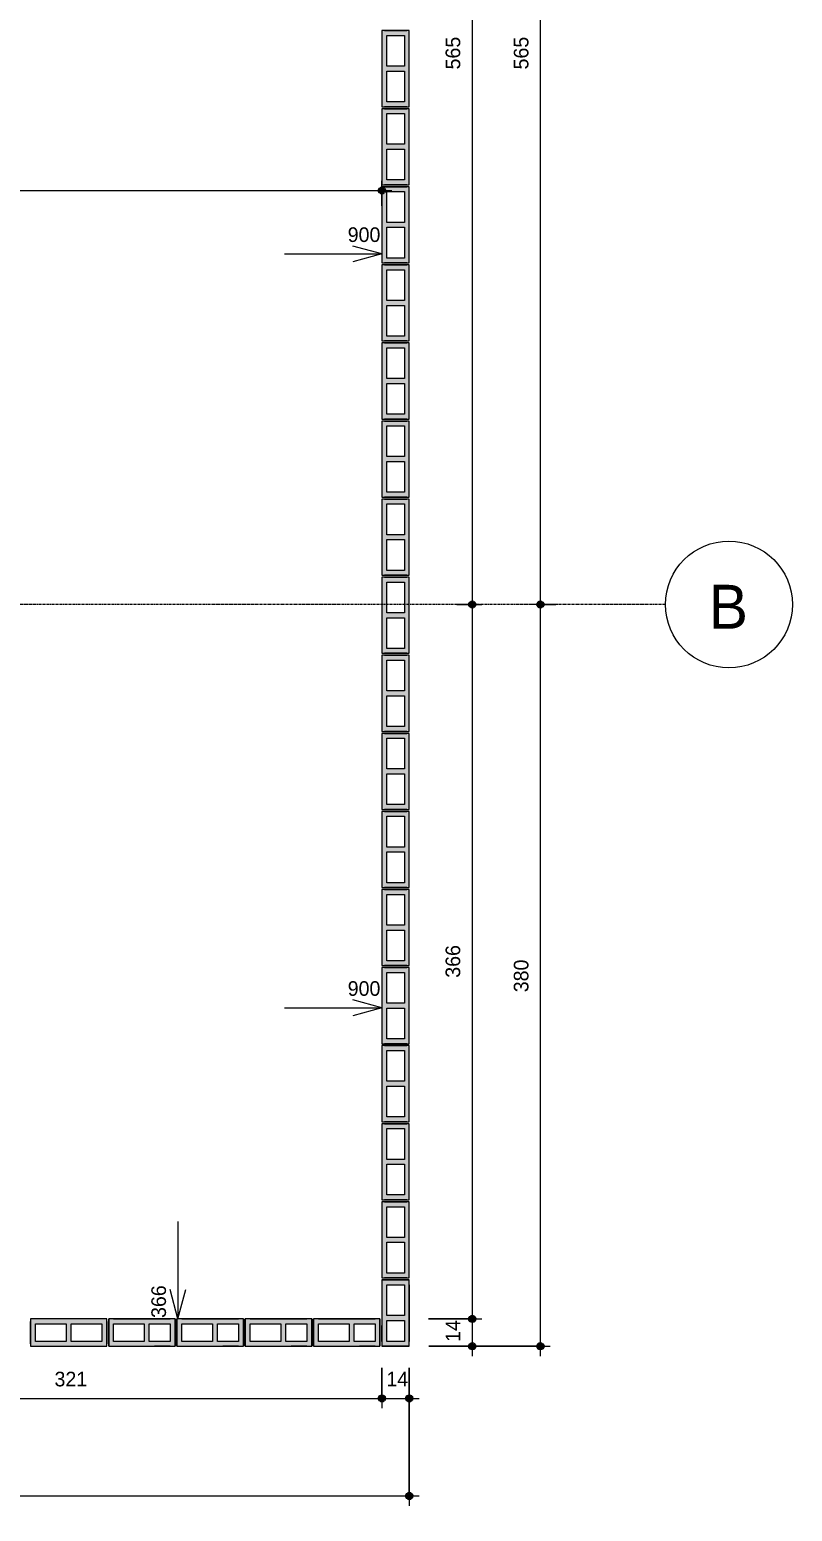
# Model space of a CAD drawing. Header units: centimetres. Extents: x 170 to 14001, y -2277 to 8860.
# Drawn here: x 13610 to 14001, y -594 to 165 of the extents above; entities that cross this region are included whole.
import ezdxf

# ---------------------------------------------------------------- set-up
doc = ezdxf.new("R2010")
doc.units = ezdxf.units.CM
doc.linetypes.add('Linha de eixo', pattern=[2.2225, 1.27, -0.3175, 0.3175, -0.3175])
for name, color, linetype, lineweight, true_color in [('A-ANNO-DIMS-1', 1, 'Continuous', 9, 0xff0000), ('S-BEAM-3', 9, 'Continuous', 9, 0xc0c0c0), ('S-BEAM-8', 142, 'Continuous', 9, 0x0080c0)]:
    doc.layers.add(name, color=color, linetype=linetype, lineweight=lineweight, true_color=true_color)
for name, color, linetype, lineweight in [('A-ANNO-DIMS-50', 7, 'Continuous', 9), ('A-DETL-GENF', 7, 'Continuous', 9), ('S-BEAM', 7, 'Continuous', 9), ('S-BEAM-2', 7, 'Continuous', 13), ('S-GRID-1', 7, 'Linha de eixo', 9), ('S-GRID-IDEN', 7, 'Continuous', 9)]:
    doc.layers.add(name, color=color, linetype=linetype, lineweight=lineweight)
doc.styles.add('Bahnschrift_11', font='', dxfattribs={"height": 22.5})
doc.styles.add('Bahnschrift_12', font='', dxfattribs={"height": 7.5})
doc.styles.get('Bahnschrift_11').set_extended_font_data('Bahnschrift')
doc.styles.get('Bahnschrift_12').set_extended_font_data('Bahnschrift')
doc.dimstyles.new('COTA_ACUMULADA', dxfattribs={"dimscale": 30.48, "dimtxt": 8.33133, "dimasz": 0.049213, "dimexe": 0, "dimexo": 0.0625, "dimgap": 0.131234, "dimtad": 0, "dimjust": 2, "dimdec": 0, "dimzin": 0, "dimdsep": 46, "dimtxsty": 'Bahnschrift_12', "dimblk1": 'NONE', "dimblk2": 'OPEN30', "dimsah": 1, "dimcen": 0.09, "dimse1": 1, "dimsd1": 1, "dimazin": 0, "dimtfac": 1, "dimtdec": 4, "dimtix": 1, "dimtmove": 2, "dimatfit": 3, "dimfxl": 0, "dimfxlon": 1, "dimtvp": 1, "dimtolj": 1, "dimtzin": 0, "dimarcsym": 2})
doc.dimstyles.new('Linear_-_2_mm_Arial', dxfattribs={"dimscale": 30.48, "dimtxt": 8.33133, "dimasz": 0.393701, "dimexe": 0.164042, "dimexo": 0.328084, "dimgap": 0.131234, "dimtad": 1, "dimdec": 0, "dimzin": 0, "dimdsep": 46, "dimtxsty": 'Bahnschrift_12', "dimblk1": 'DOTSMALL', "dimblk2": 'DOTSMALL', "dimsah": 1, "dimcen": 0.09, "dimdle": 0.164042, "dimazin": 0, "dimtfac": 1, "dimtdec": 4, "dimtix": 1, "dimtmove": 0, "dimatfit": 3, "dimfxl": 1, "dimtvp": 1, "dimtolj": 1, "dimtzin": 0, "dimarcsym": 2})

# ---------------------------------------------------------------- blocks, each defined once
blk = doc.blocks.new('LEONE - BLOCO 14X39X19 - LEONE - BLOCO 14X39X19-554799-COBERTURA - MODULAÇÃO 2ª FIADA')
at = {"layer": 'S-BEAM-3'}
h = blk.add_hatch(color=256, dxfattribs=at)
h.paths.add_polyline_path([(-19.5, 7), (-19.5, -7), (19.5, -7), (19.5, 7)])
h.paths.add_polyline_path([(-17, -3.48), (-17, 4.5), (-1.25, 4.5), (-1.25, -4.5), (-17, -4.5)])
h.paths.add_polyline_path([(1.25, -0.98), (1.25, 4.5), (17, 4.5), (17, -4.5), (1.25, -4.5), (1.25, -4.16)])
at = {"layer": 'A-DETL-GENF'}
for p, q in [((19.5, 7), (-19.5, 7)), ((-19.5, 7), (-19.5, 0)), ((-19.5, 0), (-19.5, -7)), ((-17, -4.5), (-17, 4.5)), ((-17, 4.5), (-1.25, 4.5)), ((-1.25, 4.5), (-1.25, -4.5)), ((1.25, -4.5), (1.25, 4.5)), ((1.25, 4.5), (17, 4.5)), ((17, 4.5), (17, -4.5)), ((19.5, 0), (19.5, 7)), ((19.5, -7), (19.5, 0)), ((-19.5, -7), (19.5, -7)), ((-1.25, -4.5), (-17, -4.5)), ((17, -4.5), (1.25, -4.5))]:
    blk.add_line(p, q, dxfattribs=at)
at = {"layer": 'S-BEAM-2'}
for p, q in [((-19.5, 7), (-19.5, -7)), ((19.5, 7), (-19.5, 7)), ((-19.5, 7), (-19.5, -7)), ((-19.5, -5.75), (-19.5, 5.75)), ((19.5, -7), (19.5, 7)), ((19.5, -7), (19.5, 7)), ((19.5, 5.75), (19.5, -5.75)), ((-19.5, -7), (19.5, -7))]:
    blk.add_line(p, q, dxfattribs=at)
at = {"layer": 'S-BEAM-3'}
for p, q in [((-17, 4.5), (-1.25, 4.5)), ((-17, -4.5), (-17, 4.5)), ((-1.25, 4.5), (-1.25, -4.5)), ((1.25, 4.5), (17, 4.5)), ((1.25, -4.5), (1.25, 4.5)), ((17, 4.5), (17, -4.5)), ((-1.25, -4.5), (-17, -4.5)), ((17, -4.5), (1.25, -4.5))]:
    blk.add_line(p, q, dxfattribs=at)
blk = doc.blocks.new('LEONE - BLOCO 14x34x5 - LEONE - BLOCO 14x34x19-2843082-COBERTURA - MODULAÇÃO 2ª FIADA')
at = {"layer": 'S-BEAM-8'}
h = blk.add_hatch(color=256, dxfattribs=at)
h.paths.add_polyline_path([(-14.5, 0), (-14.5, -7), (19.5, -7), (19.5, 7), (-14.5, 7), (-14.5, 4.5)])
h.paths.add_polyline_path([(-12, -4.5), (-12, 4.5), (-1.25, 4.5), (-1.25, -4.5), (-6.1361, -4.5)])
h.paths.add_polyline_path([(1.25, 4.5), (17, 4.5), (17, -4.5), (1.25, -4.5), (1.25, 4.0283)])
at = {"layer": 'A-DETL-GENF'}
for p, q in [((-14.5, 7), (-14.5, 0)), ((2.5, 7), (-14.5, 7)), ((-14.5, 0), (-14.5, -7)), ((-12, -4.5), (-12, 4.5)), ((-12, 4.5), (-1.25, 4.5)), ((-1.25, 4.5), (-1.25, -4.5)), ((1.25, 4.5), (17, 4.5)), ((1.25, -4.5), (1.25, 4.5)), ((19.5, 7), (2.5, 7)), ((17, 4.5), (17, -4.5)), ((19.5, 0), (19.5, 7)), ((19.5, -7), (19.5, 0)), ((-14.5, -7), (2.5, -7)), ((-1.25, -4.5), (-12, -4.5)), ((17, -4.5), (1.25, -4.5)), ((2.5, -7), (19.5, -7))]:
    blk.add_line(p, q, dxfattribs=at)
at = {"layer": 'S-BEAM-2'}
for p, q in [((-14.5, 7), (-14.5, -7)), ((19.5, 7), (-14.5, 7)), ((-14.5, 7), (-14.5, -7)), ((-14.5, -7), (-14.5, 6.8804)), ((-14.5, 5.75), (-14.5, -5.75)), ((-14.5, -5.75), (-14.5, 5.75)), ((-12, 7), (-3.9375, 7)), ((-12, 7), (-3.9375, 7)), ((17, 7), (-12, 7)), ((19.5, -7), (19.5, 7)), ((19.5, 7), (19.5, -7)), ((19.5, -7), (19.5, 7)), ((19.5, -5.75), (19.5, 5.75)), ((19.5, 5.75), (19.5, -5.75)), ((-14.5, -7), (19.5, -7)), ((-12, -7), (-3.9375, -7)), ((-12, -7), (-3.9375, -7)), ((17, -7), (-12, -7))]:
    blk.add_line(p, q, dxfattribs=at)
at = {"layer": 'S-BEAM-3'}
for p, q in [((-12, 4.5), (-1.25, 4.5)), ((-12, -4.5), (-12, 4.5)), ((-1.25, 4.5), (-1.25, -4.5)), ((1.25, 4.5), (17, 4.5)), ((1.25, -4.5), (1.25, 4.5)), ((17, 4.5), (17, -4.5)), ((-1.25, -4.5), (-12, -4.5)), ((17, -4.5), (1.25, -4.5))]:
    blk.add_line(p, q, dxfattribs=at)
blk = doc.blocks.new('LEONE - BLOCO 14x34x5 - LEONE - BLOCO 14x34x19-V6-COBERTURA - MODULAÇÃO 2ª FIADA')
at = {"layer": 'S-BEAM-8'}
h = blk.add_hatch(color=256, dxfattribs=at)
h.paths.add_polyline_path([(19.5, 4.5), (19.5, 7), (-14.5, 7), (-14.5, -7), (19.5, -7), (19.5, 4.069)])
h.paths.add_polyline_path([(17, 4.5), (17, -4.5), (1.25, -4.5), (1.25, 4.5), (2.5, 4.5)])
h.paths.add_polyline_path([(-1.25, -4.5), (-12, -4.5), (-12, 4.5), (-1.25, 4.5), (-1.25, 0.5)])
at = {"layer": 'A-DETL-GENF'}
for p, q in [((-14.5, 7), (-14.5, 0)), ((2.5, 7), (-14.5, 7)), ((-14.5, 0), (-14.5, -7)), ((-12, -4.5), (-12, 4.5)), ((-12, 4.5), (-1.25, 4.5)), ((-1.25, 4.5), (-1.25, -4.5)), ((1.25, 4.5), (17, 4.5)), ((1.25, -4.5), (1.25, 4.5)), ((19.5, 7), (2.5, 7)), ((17, 4.5), (17, -4.5)), ((19.5, 0), (19.5, 7)), ((19.5, -7), (19.5, 0)), ((-14.5, -7), (2.5, -7)), ((-1.25, -4.5), (-12, -4.5)), ((17, -4.5), (1.25, -4.5)), ((2.5, -7), (19.5, -7))]:
    blk.add_line(p, q, dxfattribs=at)
at = {"layer": 'S-BEAM-2'}
for p, q in [((-14.5, 7), (-14.5, -7)), ((19.5, 7), (-14.5, 7)), ((-14.5, 7), (-14.5, -7)), ((-14.5, -7), (-14.5, 6.8804)), ((-14.5, 5.75), (-14.5, -5.75)), ((-14.5, -5.75), (-14.5, 5.75)), ((-12, 7), (-3.9375, 7)), ((-12, 7), (-3.9375, 7)), ((17, 7), (-12, 7)), ((19.5, -7), (19.5, 7)), ((19.5, 7), (19.5, -7)), ((19.5, -7), (19.5, 7)), ((19.5, -5.75), (19.5, 5.75)), ((19.5, 5.75), (19.5, -5.75)), ((-14.5, -7), (19.5, -7)), ((-12, -7), (-3.9375, -7)), ((-12, -7), (-3.9375, -7)), ((17, -7), (-12, -7))]:
    blk.add_line(p, q, dxfattribs=at)
at = {"layer": 'S-BEAM-3'}
for p, q in [((-12, 4.5), (-1.25, 4.5)), ((-12, -4.5), (-12, 4.5)), ((-1.25, 4.5), (-1.25, -4.5)), ((1.25, 4.5), (17, 4.5)), ((1.25, -4.5), (1.25, 4.5)), ((17, 4.5), (17, -4.5)), ((-1.25, -4.5), (-12, -4.5)), ((17, -4.5), (1.25, -4.5))]:
    blk.add_line(p, q, dxfattribs=at)
blk = doc.blocks.new('LEONE - BLOCO 14X39X19 - LEONE - BLOCO 14X39X19-V1-COBERTURA - MODULAÇÃO 2ª FIADA')
at = {"layer": 'S-BEAM-3'}
h = blk.add_hatch(color=256, dxfattribs=at)
h.paths.add_polyline_path([(19.5, -7), (19.5, 7), (-19.5, 7), (-19.5, -7)])
h.paths.add_polyline_path([(1.25, -4.5), (1.25, 4.5), (17, 4.5), (17, -4.5)])
h.paths.add_polyline_path([(-1.25, -4.5), (-17, -4.5), (-17, 4.5), (-1.25, 4.5), (-1.25, -4.16)])
at = {"layer": 'A-DETL-GENF'}
for p, q in [((19.5, 7), (-19.5, 7)), ((-19.5, 7), (-19.5, 0)), ((-19.5, 0), (-19.5, -7)), ((-17, -4.5), (-17, 4.5)), ((-17, 4.5), (-1.25, 4.5)), ((-1.25, 4.5), (-1.25, -4.5)), ((1.25, -4.5), (1.25, 4.5)), ((1.25, 4.5), (17, 4.5)), ((17, 4.5), (17, -4.5)), ((19.5, 0), (19.5, 7)), ((19.5, -7), (19.5, 0)), ((-19.5, -7), (19.5, -7)), ((-1.25, -4.5), (-17, -4.5)), ((17, -4.5), (1.25, -4.5))]:
    blk.add_line(p, q, dxfattribs=at)
at = {"layer": 'S-BEAM-2'}
for p, q in [((-19.5, 7), (-19.5, -7)), ((19.5, 7), (-19.5, 7)), ((-19.5, 7), (-19.5, -7)), ((-19.5, -5.75), (-19.5, 5.75)), ((19.5, -7), (19.5, 7)), ((19.5, -7), (19.5, 7)), ((19.5, 5.75), (19.5, -5.75)), ((-19.5, -7), (19.5, -7))]:
    blk.add_line(p, q, dxfattribs=at)
at = {"layer": 'S-BEAM-3'}
for p, q in [((-17, 4.5), (-1.25, 4.5)), ((-17, -4.5), (-17, 4.5)), ((-1.25, 4.5), (-1.25, -4.5)), ((1.25, 4.5), (17, 4.5)), ((1.25, -4.5), (1.25, 4.5)), ((17, 4.5), (17, -4.5)), ((-1.25, -4.5), (-17, -4.5)), ((17, -4.5), (1.25, -4.5))]:
    blk.add_line(p, q, dxfattribs=at)
blk = doc.blocks.new('Eixo - M_Cabeça da grade - Círculo-45800-COBERTURA - MODULAÇÃO 2ª FIADA')
at = {"layer": 'S-GRID-IDEN'}
blk.add_circle((0, 0), 0.65, dxfattribs=at)
blk = doc.blocks.new('DIMBLOCK32-COBERTURA - MODULAÇÃO 2ª FIADA')
at = {"layer": 'A-ANNO-DIMS-50', "lineweight": 35, "true_color": 0xff0000}
h = blk.add_hatch(color=1, dxfattribs=at)
edge = h.paths.add_edge_path()
edge.add_arc((13469.73, -536.46), 1.5, 0, 360)
h = blk.add_hatch(color=1, dxfattribs=at)
edge = h.paths.add_edge_path()
edge.add_arc((13790.73, -536.46), 1.5, 0, 360)
at = {"layer": 'A-ANNO-DIMS-50', "color": 1, "true_color": 0xff0000}
for p, q in [((13469.73, -504.76), (13469.73, -541.46)), ((13469.73, -536.46), (13469.73, -504.76)), ((13790.73, -520.76), (13790.73, -541.46)), ((13790.73, -536.46), (13790.73, -520.76)), ((13469.73, -536.46), (13790.73, -536.46))]:
    blk.add_line(p, q, dxfattribs=at)
at = {"layer": 'A-ANNO-DIMS-50', "color": 1, "lineweight": 35, "true_color": 0xff0000}
for centre in [(13469.73, -536.46), (13790.73, -536.46)]:
    blk.add_circle(centre, 1.5, dxfattribs=at)
at = {"layer": 'A-ANNO-DIMS-50', "color": 0, "insert": (13622.97, -522.81), "char_height": 7.5, "width": 17.4201, "attachment_point": 1, "line_spacing_factor": 1.009858, "style": 'Bahnschrift_12'}
blk.add_mtext('321', dxfattribs=at)
blk = doc.blocks.new('_DotSmall')
at = {"color": 0, "linetype": 'ByBlock', "const_width": 0.5}
blk.add_lwpolyline([(-0.0625, 0, 1), (0.0625, 0, 1)], format="xyb", close=True, dxfattribs=at)
blk = doc.blocks.new('DIMBLOCK33-COBERTURA - MODULAÇÃO 2ª FIADA')
at = {"layer": 'A-ANNO-DIMS-50', "lineweight": 35, "true_color": 0xff0000}
h = blk.add_hatch(color=1, dxfattribs=at)
edge = h.paths.add_edge_path()
edge.add_arc((13790.73, -536.46), 1.5, 0, 360)
h = blk.add_hatch(color=1, dxfattribs=at)
edge = h.paths.add_edge_path()
edge.add_arc((13804.73, -536.46), 1.5, 0, 360)
at = {"layer": 'A-ANNO-DIMS-50', "color": 1, "true_color": 0xff0000}
for p, q in [((13790.73, -520.76), (13790.73, -541.46)), ((13790.73, -536.46), (13790.73, -520.76)), ((13804.73, -520.76), (13804.73, -541.46)), ((13804.73, -536.46), (13804.73, -520.76)), ((13790.73, -536.46), (13809.73, -536.46))]:
    blk.add_line(p, q, dxfattribs=at)
at = {"layer": 'A-ANNO-DIMS-50', "color": 1, "lineweight": 35, "true_color": 0xff0000}
for centre in [(13790.73, -536.46), (13804.73, -536.46)]:
    blk.add_circle(centre, 1.5, dxfattribs=at)
at = {"layer": 'A-ANNO-DIMS-50', "color": 0, "insert": (13793, -522.81), "char_height": 7.5, "width": 11.3609, "attachment_point": 1, "line_spacing_factor": 1.009858, "style": 'Bahnschrift_12'}
blk.add_mtext('14', dxfattribs=at)
blk = doc.blocks.new('DIMBLOCK36-COBERTURA - MODULAÇÃO 2ª FIADA')
at = {"layer": 'A-ANNO-DIMS-50', "lineweight": 35, "true_color": 0xff0000}
h = blk.add_hatch(color=1, dxfattribs=at)
edge = h.paths.add_edge_path()
edge.add_arc((12890.73, -586.46), 1.5, 0, 360)
h = blk.add_hatch(color=1, dxfattribs=at)
edge = h.paths.add_edge_path()
edge.add_arc((13804.73, -586.46), 1.5, 0, 360)
at = {"layer": 'A-ANNO-DIMS-50', "color": 1, "true_color": 0xff0000}
for p, q in [((13804.73, -520.76), (13804.73, -591.46)), ((13804.73, -586.46), (13804.73, -520.76)), ((12890.73, -594.34), (12890.73, -581.46)), ((12890.73, -586.46), (13809.73, -586.46)), ((12890.73, -586.46), (12890.73, -594.34))]:
    blk.add_line(p, q, dxfattribs=at)
at = {"layer": 'A-ANNO-DIMS-50', "color": 1, "lineweight": 35, "true_color": 0xff0000}
for centre in [(12890.73, -586.46), (13804.73, -586.46)]:
    blk.add_circle(centre, 1.5, dxfattribs=at)
at = {"layer": 'A-ANNO-DIMS-50', "color": 0, "insert": (13340.28, -572.81), "char_height": 7.5, "width": 17.8745, "attachment_point": 1, "line_spacing_factor": 1.009858, "style": 'Bahnschrift_12'}
blk.add_mtext('914', dxfattribs=at)
blk = doc.blocks.new('DIMBLOCK39-COBERTURA - MODULAÇÃO 2ª FIADA')
at = {"layer": 'A-ANNO-DIMS-50', "lineweight": 35, "true_color": 0xff0000}
h = blk.add_hatch(color=1, dxfattribs=at)
edge = h.paths.add_edge_path()
edge.add_arc((13836.97, 435.24), 1.5, 0, 360)
h = blk.add_hatch(color=1, dxfattribs=at)
edge = h.paths.add_edge_path()
edge.add_arc((13836.97, -129.76), 1.5, 0, 360)
at = {"layer": 'A-ANNO-DIMS-50', "color": 1, "true_color": 0xff0000}
for p, q in [((13829.09, 435.24), (13841.97, 435.24)), ((13836.97, 435.24), (13829.09, 435.24)), ((13836.97, 435.24), (13836.97, -129.76)), ((13829.09, -129.76), (13841.97, -129.76)), ((13836.97, -129.76), (13829.09, -129.76))]:
    blk.add_line(p, q, dxfattribs=at)
at = {"layer": 'A-ANNO-DIMS-50', "color": 1, "lineweight": 35, "true_color": 0xff0000}
for centre in [(13836.97, 435.24), (13836.97, -129.76)]:
    blk.add_circle(centre, 1.5, dxfattribs=at)
at = {"layer": 'A-ANNO-DIMS-50', "color": 0, "insert": (13823.33, 144.35), "char_height": 7.5, "width": 20.1467, "attachment_point": 1, "rotation": 90, "line_spacing_factor": 1.009858, "style": 'Bahnschrift_12'}
blk.add_mtext('565', dxfattribs=at)
blk = doc.blocks.new('DIMBLOCK40-COBERTURA - MODULAÇÃO 2ª FIADA')
at = {"layer": 'A-ANNO-DIMS-50', "lineweight": 35, "true_color": 0xff0000}
h = blk.add_hatch(color=1, dxfattribs=at)
edge = h.paths.add_edge_path()
edge.add_arc((13836.97, -129.76), 1.5, 0, 360)
h = blk.add_hatch(color=1, dxfattribs=at)
edge = h.paths.add_edge_path()
edge.add_arc((13836.97, -495.76), 1.5, 0, 360)
at = {"layer": 'A-ANNO-DIMS-50', "color": 1, "true_color": 0xff0000}
for p, q in [((13829.09, -129.76), (13841.97, -129.76)), ((13836.97, -129.76), (13829.09, -129.76)), ((13836.97, -129.76), (13836.97, -495.76)), ((13814.52, -495.76), (13841.97, -495.76)), ((13836.97, -495.76), (13814.52, -495.76))]:
    blk.add_line(p, q, dxfattribs=at)
at = {"layer": 'A-ANNO-DIMS-50', "color": 1, "lineweight": 35, "true_color": 0xff0000}
for centre in [(13836.97, -129.76), (13836.97, -495.76)]:
    blk.add_circle(centre, 1.5, dxfattribs=at)
at = {"layer": 'A-ANNO-DIMS-50', "color": 0, "insert": (13823.33, -320.96), "char_height": 7.5, "width": 19.6922, "attachment_point": 1, "rotation": 90, "line_spacing_factor": 1.009858, "style": 'Bahnschrift_12'}
blk.add_mtext('366', dxfattribs=at)
blk = doc.blocks.new('DIMBLOCK41-COBERTURA - MODULAÇÃO 2ª FIADA')
at = {"layer": 'A-ANNO-DIMS-50', "lineweight": 35, "true_color": 0xff0000}
h = blk.add_hatch(color=1, dxfattribs=at)
edge = h.paths.add_edge_path()
edge.add_arc((13836.97, -495.76), 1.5, 0, 360)
h = blk.add_hatch(color=1, dxfattribs=at)
edge = h.paths.add_edge_path()
edge.add_arc((13836.97, -509.76), 1.5, 0, 360)
at = {"layer": 'A-ANNO-DIMS-50', "color": 1, "true_color": 0xff0000}
for p, q in [((13814.52, -495.76), (13841.97, -495.76)), ((13836.97, -495.76), (13814.52, -495.76)), ((13836.97, -495.76), (13836.97, -514.76)), ((13814.73, -509.76), (13841.97, -509.76)), ((13836.97, -509.76), (13814.73, -509.76))]:
    blk.add_line(p, q, dxfattribs=at)
at = {"layer": 'A-ANNO-DIMS-50', "color": 1, "lineweight": 35, "true_color": 0xff0000}
for centre in [(13836.97, -495.76), (13836.97, -509.76)]:
    blk.add_circle(centre, 1.5, dxfattribs=at)
at = {"layer": 'A-ANNO-DIMS-50', "color": 0, "insert": (13823.33, -507.49), "char_height": 7.5, "width": 11.3609, "attachment_point": 1, "rotation": 90, "line_spacing_factor": 1.009858, "style": 'Bahnschrift_12'}
blk.add_mtext('14', dxfattribs=at)
blk = doc.blocks.new('DIMBLOCK42-COBERTURA - MODULAÇÃO 2ª FIADA')
at = {"layer": 'A-ANNO-DIMS-50', "lineweight": 35, "true_color": 0xff0000}
h = blk.add_hatch(color=1, dxfattribs=at)
edge = h.paths.add_edge_path()
edge.add_arc((13871.93, -129.76), 1.5, 0, 360)
h = blk.add_hatch(color=1, dxfattribs=at)
edge = h.paths.add_edge_path()
edge.add_arc((13871.93, -509.76), 1.5, 0, 360)
at = {"layer": 'A-ANNO-DIMS-50', "color": 1, "true_color": 0xff0000}
for p, q in [((13879.81, -129.76), (13866.93, -129.76)), ((13871.93, -514.76), (13871.93, -129.76)), ((13871.93, -129.76), (13879.81, -129.76)), ((13814.73, -509.76), (13876.93, -509.76)), ((13871.93, -509.76), (13814.73, -509.76))]:
    blk.add_line(p, q, dxfattribs=at)
at = {"layer": 'A-ANNO-DIMS-50', "color": 1, "lineweight": 35, "true_color": 0xff0000}
for centre in [(13871.93, -129.76), (13871.93, -509.76)]:
    blk.add_circle(centre, 1.5, dxfattribs=at)
at = {"layer": 'A-ANNO-DIMS-50', "color": 0, "insert": (13858.28, -328.4), "char_height": 7.5, "width": 20.7526, "attachment_point": 1, "rotation": 90, "line_spacing_factor": 1.009858, "style": 'Bahnschrift_12'}
blk.add_mtext('380', dxfattribs=at)
blk = doc.blocks.new('DIMBLOCK43-COBERTURA - MODULAÇÃO 2ª FIADA')
at = {"layer": 'A-ANNO-DIMS-50', "lineweight": 35, "true_color": 0xff0000}
h = blk.add_hatch(color=1, dxfattribs=at)
edge = h.paths.add_edge_path()
edge.add_arc((13871.93, 435.24), 1.5, 0, 360)
h = blk.add_hatch(color=1, dxfattribs=at)
edge = h.paths.add_edge_path()
edge.add_arc((13871.93, -129.76), 1.5, 0, 360)
at = {"layer": 'A-ANNO-DIMS-50', "color": 1, "true_color": 0xff0000}
for p, q in [((13879.81, 435.24), (13866.93, 435.24)), ((13871.93, -129.76), (13871.93, 435.24)), ((13871.93, 435.24), (13879.81, 435.24)), ((13879.81, -129.76), (13866.93, -129.76)), ((13871.93, -129.76), (13879.81, -129.76))]:
    blk.add_line(p, q, dxfattribs=at)
at = {"layer": 'A-ANNO-DIMS-50', "color": 1, "lineweight": 35, "true_color": 0xff0000}
for centre in [(13871.93, 435.24), (13871.93, -129.76)]:
    blk.add_circle(centre, 1.5, dxfattribs=at)
at = {"layer": 'A-ANNO-DIMS-50', "color": 0, "insert": (13858.28, 144.35), "char_height": 7.5, "width": 20.1467, "attachment_point": 1, "rotation": 90, "line_spacing_factor": 1.009858, "style": 'Bahnschrift_12'}
blk.add_mtext('565', dxfattribs=at)
blk = doc.blocks.new('DIMBLOCK63-COBERTURA - MODULAÇÃO 2ª FIADA')
at = {"layer": 'A-ANNO-DIMS-50', "lineweight": 35, "true_color": 0xff0000}
h = blk.add_hatch(color=1, dxfattribs=at)
edge = h.paths.add_edge_path()
edge.add_arc((12890.73, 82.31), 1.5, 0, 360)
h = blk.add_hatch(color=1, dxfattribs=at)
edge = h.paths.add_edge_path()
edge.add_arc((13790.73, 82.31), 1.5, 0, 360)
at = {"layer": 'A-ANNO-DIMS-50', "color": 1, "true_color": 0xff0000}
for p, q in [((12890.73, 74.43), (12890.73, 87.31)), ((13790.73, 74.43), (13790.73, 87.31)), ((12890.73, 82.31), (13795.73, 82.31)), ((12890.73, 82.31), (12890.73, 74.43)), ((13790.73, 82.31), (13790.73, 74.43))]:
    blk.add_line(p, q, dxfattribs=at)
at = {"layer": 'A-ANNO-DIMS-50', "color": 1, "lineweight": 35, "true_color": 0xff0000}
for centre in [(12890.73, 82.31), (13790.73, 82.31)]:
    blk.add_circle(centre, 1.5, dxfattribs=at)
at = {"layer": 'A-ANNO-DIMS-50', "color": 0, "insert": (13332.21, 95.96), "char_height": 7.5, "width": 20.4496, "attachment_point": 1, "line_spacing_factor": 1.009858, "style": 'Bahnschrift_12'}
blk.add_mtext('900', dxfattribs=at)
blk = doc.blocks.new('DIMBLOCK107-COBERTURA - MODULAÇÃO 2ª FIADA')
at = {"layer": 'A-ANNO-DIMS-50', "color": 1, "true_color": 0xff0000}
for p, q in [((13686.23, -445.76), (13686.23, -495.76)), ((13686.23, -495.76), (13682.21, -480.76)), ((13686.23, -495.76), (13690.25, -480.76)), ((13686.23, -495.76), (13686.23, -495.76)), ((13686.23, -495.76), (13686.23, -495.76))]:
    blk.add_line(p, q, dxfattribs=at)
at = {"layer": 'A-ANNO-DIMS-50', "color": 0, "insert": (13672.59, -495.26), "char_height": 7.5, "width": 19.6922, "attachment_point": 1, "rotation": 90, "line_spacing_factor": 1.009858, "style": 'Bahnschrift_12'}
blk.add_mtext('366', dxfattribs=at)
blk = doc.blocks.new('_None')
blk = doc.blocks.new('_Open30')
at = {"color": 0, "linetype": 'ByBlock', "lineweight": -2}
for p, q in [((-1, 0.27), (0, 0)), ((0, 0), (-1, -0.27)), ((0, 0), (-1, 0))]:
    blk.add_line(p, q, dxfattribs=at)
blk = doc.blocks.new('DIMBLOCK109-COBERTURA - MODULAÇÃO 2ª FIADA')
at = {"layer": 'A-ANNO-DIMS-50', "color": 1, "true_color": 0xff0000}
for p, q in [((13790.73, 49.81), (13775.73, 53.83)), ((13740.73, 49.81), (13790.73, 49.81)), ((13790.73, 49.81), (13775.73, 45.79)), ((13790.73, 49.81), (13790.73, 49.81)), ((13790.73, 49.81), (13790.73, 49.81))]:
    blk.add_line(p, q, dxfattribs=at)
at = {"layer": 'A-ANNO-DIMS-50', "color": 0, "insert": (13773.19, 63.46), "char_height": 7.5, "width": 20.4496, "attachment_point": 1, "line_spacing_factor": 1.009858, "style": 'Bahnschrift_12'}
blk.add_mtext('900', dxfattribs=at)
blk = doc.blocks.new('DIMBLOCK133-COBERTURA - MODULAÇÃO 2ª FIADA')
at = {"layer": 'A-ANNO-DIMS-50', "color": 1, "true_color": 0xff0000}
for p, q in [((13790.73, -336.38), (13775.73, -332.36)), ((13740.73, -336.38), (13790.73, -336.38)), ((13790.73, -336.38), (13775.73, -340.4)), ((13790.73, -336.38), (13790.73, -336.38)), ((13790.73, -336.38), (13790.73, -336.38))]:
    blk.add_line(p, q, dxfattribs=at)
at = {"layer": 'A-ANNO-DIMS-50', "color": 0, "insert": (13773.19, -322.73), "char_height": 7.5, "width": 20.4496, "attachment_point": 1, "line_spacing_factor": 1.009858, "style": 'Bahnschrift_12'}
blk.add_mtext('900', dxfattribs=at)

msp = doc.modelspace()

# ---------------------------------------------------------------- linework, layer by layer
at = {"layer": 'S-GRID-1'}
msp.add_line((13936, -129.76), (10926.69, -129.76), dxfattribs=at)

# ---------------------------------------------------------------- block references
at = {"layer": 'S-BEAM'}
for name, p, rotation in [('LEONE - BLOCO 14X39X19 - LEONE - BLOCO 14X39X19-554799-COBERTURA - MODULAÇÃO 2ª FIADA', (13797.73, 144.74), 89.9999999999999), ('LEONE - BLOCO 14X39X19 - LEONE - BLOCO 14X39X19-554799-COBERTURA - MODULAÇÃO 2ª FIADA', (13797.73, 104.74), 89.9999999999999), ('LEONE - BLOCO 14X39X19 - LEONE - BLOCO 14X39X19-554799-COBERTURA - MODULAÇÃO 2ª FIADA', (13797.73, 64.74), 89.9999999999999), ('LEONE - BLOCO 14X39X19 - LEONE - BLOCO 14X39X19-554799-COBERTURA - MODULAÇÃO 2ª FIADA', (13797.73, 24.74), 89.9999999999999), ('LEONE - BLOCO 14X39X19 - LEONE - BLOCO 14X39X19-554799-COBERTURA - MODULAÇÃO 2ª FIADA', (13797.73, -15.26), 89.9999999999999), ('LEONE - BLOCO 14X39X19 - LEONE - BLOCO 14X39X19-554799-COBERTURA - MODULAÇÃO 2ª FIADA', (13797.73, -55.26), 89.9999999999999), ('LEONE - BLOCO 14X39X19 - LEONE - BLOCO 14X39X19-554799-COBERTURA - MODULAÇÃO 2ª FIADA', (13797.73, -95.26), 89.9999999999999), ('LEONE - BLOCO 14X39X19 - LEONE - BLOCO 14X39X19-554799-COBERTURA - MODULAÇÃO 2ª FIADA', (13797.73, -135.26), 89.9999999999999), ('LEONE - BLOCO 14X39X19 - LEONE - BLOCO 14X39X19-554799-COBERTURA - MODULAÇÃO 2ª FIADA', (13797.73, -175.26), 89.9999999999999), ('LEONE - BLOCO 14X39X19 - LEONE - BLOCO 14X39X19-554799-COBERTURA - MODULAÇÃO 2ª FIADA', (13797.73, -215.26), 89.9999999999999), ('LEONE - BLOCO 14X39X19 - LEONE - BLOCO 14X39X19-554799-COBERTURA - MODULAÇÃO 2ª FIADA', (13797.73, -255.26), 89.9999999999999), ('LEONE - BLOCO 14X39X19 - LEONE - BLOCO 14X39X19-554799-COBERTURA - MODULAÇÃO 2ª FIADA', (13797.73, -295.26), 89.9999999999999), ('LEONE - BLOCO 14X39X19 - LEONE - BLOCO 14X39X19-554799-COBERTURA - MODULAÇÃO 2ª FIADA', (13797.73, -335.26), 89.9999999999999), ('LEONE - BLOCO 14X39X19 - LEONE - BLOCO 14X39X19-554799-COBERTURA - MODULAÇÃO 2ª FIADA', (13797.73, -375.26), 89.9999999999999), ('LEONE - BLOCO 14X39X19 - LEONE - BLOCO 14X39X19-554799-COBERTURA - MODULAÇÃO 2ª FIADA', (13797.73, -415.26), 89.9999999999999), ('LEONE - BLOCO 14X39X19 - LEONE - BLOCO 14X39X19-554799-COBERTURA - MODULAÇÃO 2ª FIADA', (13797.73, -455.26), 89.9999999999999), ('LEONE - BLOCO 14x34x5 - LEONE - BLOCO 14x34x19-2843082-COBERTURA - MODULAÇÃO 2ª FIADA', (13797.73, -495.26), 89.9999999999999), ('LEONE - BLOCO 14x34x5 - LEONE - BLOCO 14x34x19-2843082-COBERTURA - MODULAÇÃO 2ª FIADA', (13670.23, -502.76), 180), ('LEONE - BLOCO 14x34x5 - LEONE - BLOCO 14x34x19-2843082-COBERTURA - MODULAÇÃO 2ª FIADA', (13705.23, -502.76), 180), ('LEONE - BLOCO 14x34x5 - LEONE - BLOCO 14x34x19-V6-COBERTURA - MODULAÇÃO 2ª FIADA', (13740.23, -502.76), 180), ('LEONE - BLOCO 14x34x5 - LEONE - BLOCO 14x34x19-V6-COBERTURA - MODULAÇÃO 2ª FIADA', (13775.23, -502.76), 180)]:
    msp.add_blockref(name, p, dxfattribs=dict(at, rotation=rotation))
msp.add_blockref('LEONE - BLOCO 14X39X19 - LEONE - BLOCO 14X39X19-V1-COBERTURA - MODULAÇÃO 2ª FIADA', (13630.23, -502.76), dxfattribs=at)
at = {"layer": 'S-GRID-IDEN', "xscale": 49.99999999999998, "yscale": 49.99999999999998, "zscale": 49.99999999999998, "rotation": 89.99999999999982}
msp.add_blockref('Eixo - M_Cabeça da grade - Círculo-45800-COBERTURA - MODULAÇÃO 2ª FIADA', (13968.5, -129.76), dxfattribs=at)

# ---------------------------------------------------------------- dimensions: what is measured, and where the dimension line sits
at = {"layer": 'A-ANNO-DIMS-1'}
for base, p1, p2, override, picture, middle in [((13836.97, -129.76), (13839.09, 435.24), (13839.09, -129.76), {"dimpost": '<>', "dimfxl": 565}, 'DIMBLOCK39-COBERTURA - MODULAÇÃO 2ª FIADA', (13829.18, 152.74)), ((13871.93, 435.24), (13869.81, -129.76), (13869.81, 435.24), {"dimpost": '<>', "dimfxl": 565}, 'DIMBLOCK43-COBERTURA - MODULAÇÃO 2ª FIADA', (13864.14, 152.74)), ((13836.97, -495.76), (13839.09, -129.76), (13804.52, -495.76), {"dimpost": '<>', "dimfxl": 367.629271}, 'DIMBLOCK40-COBERTURA - MODULAÇÃO 2ª FIADA', (13829.15, -312.76)), ((13871.93, -129.76), (13804.73, -509.76), (13869.81, -129.76), {"dimpost": '<>', "dimfxl": 385.531623}, 'DIMBLOCK42-COBERTURA - MODULAÇÃO 2ª FIADA', (13864.09, -319.76)), ((13836.97, -509.76), (13804.52, -495.76), (13804.73, -509.76), {"dimpost": '<>', "dimfxl": 14.001572}, 'DIMBLOCK41-COBERTURA - MODULAÇÃO 2ª FIADA', (13829.22, -502.76))]:
    dim = msp.add_linear_dim(base=base, p1=p1, p2=p2, angle=90, dimstyle='Linear_-_2_mm_Arial', override=override, dxfattribs=at)
    dim.commit()
    dim.dimension.update_dxf_attribs({"geometry": picture, "text_midpoint": middle})
for base, p1, p2, override, picture, middle in [((13790.73, 82.31), (12890.73, 84.43), (13790.73, 84.43), {"dimpost": '<>', "dimfxl": 900}, 'DIMBLOCK63-COBERTURA - MODULAÇÃO 2ª FIADA', (13340.73, 90.15)), ((13790.73, -536.46), (13469.73, -494.76), (13790.73, -510.76), {"dimpost": '<>', "dimfxl": 321.398507}, 'DIMBLOCK32-COBERTURA - MODULAÇÃO 2ª FIADA', (13630.23, -528.63)), ((13804.73, -586.46), (12890.73, -584.34), (13804.73, -510.76), {"dimpost": '<>', "dimfxl": 916.957024}, 'DIMBLOCK36-COBERTURA - MODULAÇÃO 2ª FIADA', (13347.73, -578.67)), ((13804.73, -536.46), (13790.73, -510.76), (13804.73, -510.76), {"dimpost": '<>', "dimfxl": 14}, 'DIMBLOCK33-COBERTURA - MODULAÇÃO 2ª FIADA', (13797.73, -528.71))]:
    dim = msp.add_linear_dim(base=base, p1=p1, p2=p2, dimstyle='Linear_-_2_mm_Arial', override=override, dxfattribs=at)
    dim.commit()
    dim.dimension.update_dxf_attribs({"geometry": picture, "text_midpoint": middle})
for base, p1, p2, picture, middle in [((13790.73, 49.81), (12890.73, 49.81), (13790.73, 49.81), 'DIMBLOCK109-COBERTURA - MODULAÇÃO 2ª FIADA', (13783.41, 58.46)), ((13790.73, -336.38), (12890.73, -336.38), (13790.73, -336.38), 'DIMBLOCK133-COBERTURA - MODULAÇÃO 2ª FIADA', (13783.41, -327.73))]:
    dim = msp.add_linear_dim(base=base, p1=p1, p2=p2, dimstyle='COTA_ACUMULADA', override={"dimpost": '<>', "dimfxl": 900}, dxfattribs=at)
    dim.commit()
    dim.dimension.update_dxf_attribs({"geometry": picture, "text_midpoint": middle, "dimtype": 160})
dim = msp.add_linear_dim(base=(13686.23, -495.76), p1=(13686.23, -129.76), p2=(13686.23, -495.76), angle=90, dimstyle='COTA_ACUMULADA', override={"dimpost": '<>', "dimfxl": 366}, dxfattribs=at)
dim.commit()
dim.dimension.update_dxf_attribs({"geometry": 'DIMBLOCK107-COBERTURA - MODULAÇÃO 2ª FIADA', "text_midpoint": (13677.59, -485.41), "dimtype": 160, "text_rotation": 90})

# ---------------------------------------------------------------- next in the draw order: texts
at = {"layer": 'S-GRID-IDEN', "insert": (13958.2, -119.66), "char_height": 22.5, "width": 24.8523, "attachment_point": 1, "style": 'Bahnschrift_11', "bg_fill": 3, "box_fill_scale": 1.25, "bg_fill_color": 9, "bg_fill_true_color": 13158600, "bg_fill_transparency": 0}
msp.add_mtext('B', dxfattribs=at)

doc.saveas('drawing.dxf')
